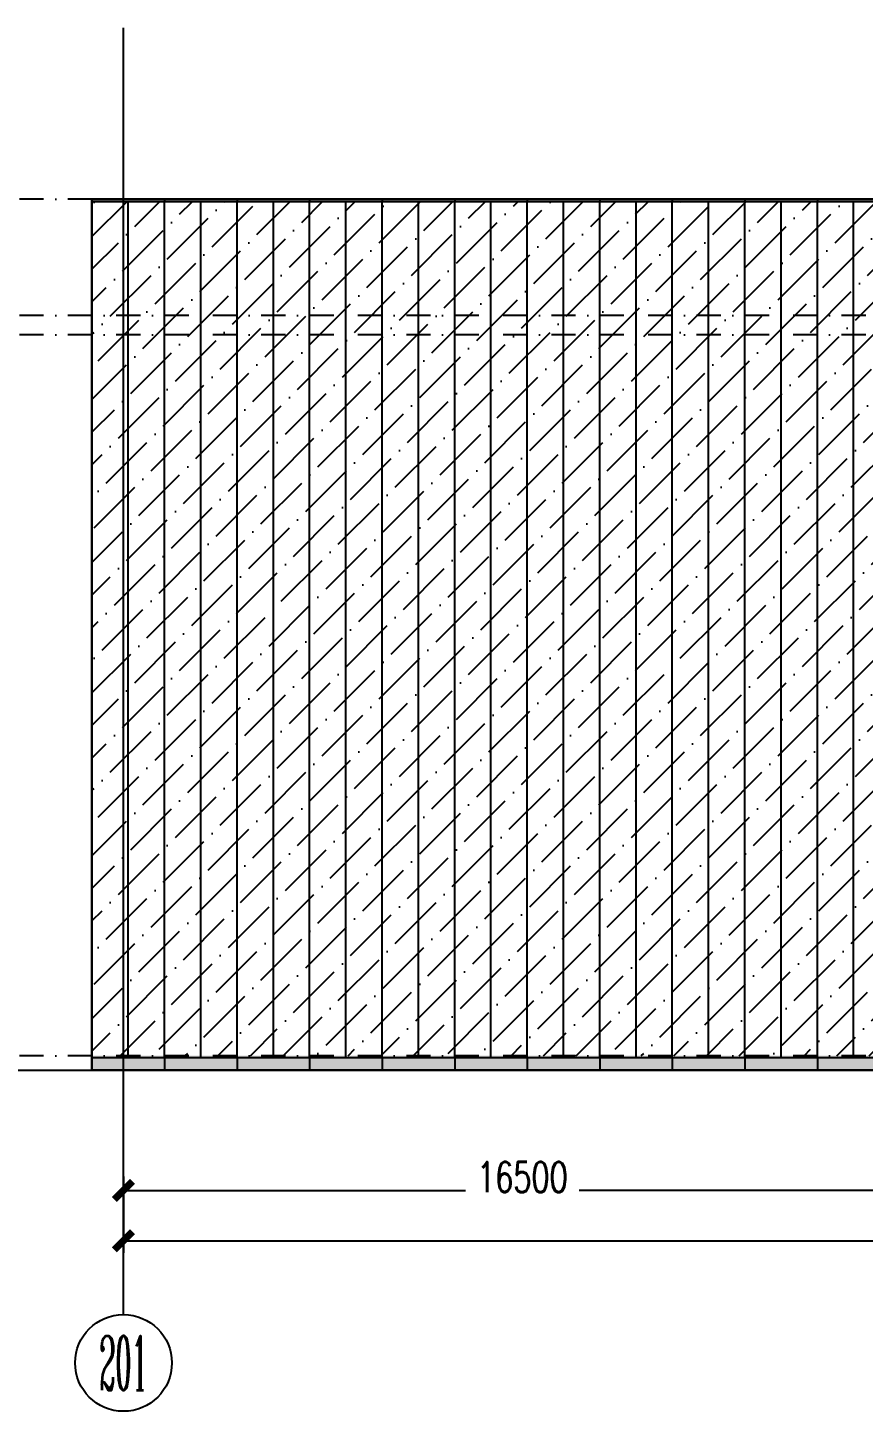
# Model space of a CAD drawing. Extents: x -2072575 to 87763, y 445513 to 805276.
# Drawn here: x -1275839 to -1258558, y 551370 to 579968 of the extents above; entities that cross this region are included whole.
import ezdxf
from ezdxf.enums import TextEntityAlignment as Align

# ---------------------------------------------------------------- set-up
doc = ezdxf.new("R2010")
doc.units = 0
doc.header["$LTSCALE"] = 1000
for name, pattern in [('CENTER', [2, 1.25, -0.25, 0.25, -0.25]), ('DASHDOT', [1, 0.5, -0.25, 0, -0.25]), ('DOT', [0.25, 0, -0.25]), ('DOTE', [2.42, 2, -0.2, 0.02, -0.2])]:
    doc.linetypes.add(name, pattern=pattern)
doc.layers.get('Defpoints').update_dxf_attribs({"color": 210})
for name, color, linetype in [('!ZN1-填充-8', 8, 'Continuous'), ('3符号', 3, 'Continuous'), ('3铝板幕墙', 3, 'Continuous'), ('A-AXIS-DOTE', 14, 'DOTE'), ('A-LIN-V', 9, 'Continuous'), ('A-云线', 50, 'Continuous'), ('AS-WALL', 40, 'Continuous'), ('DIM', 173, 'Continuous'), ('DOT', 8, 'DOT'), ('DOTE', 1, 'CENTER'), ('IE-填充-JYZS', 7, 'Continuous'), ('压型钢板', 23, 'Continuous')]:
    doc.layers.add(name, color=color, linetype=linetype)
doc.styles.add('_TCH_AXIS', font='COMPLEX', dxfattribs={"bigfont": 'GBCBIG'})
doc.styles.add('DHTEXT-1', font='romans.shx', dxfattribs={"width": 0.7, "bigfont": 'chinese.shx'})
doc.dimstyles.new('ZN250', dxfattribs={"dimscale": 250, "dimtxt": 2.5, "dimasz": 1.5, "dimexe": 1, "dimexo": 2, "dimgap": 0.9, "dimtad": 1, "dimdec": 0, "dimdsep": 46, "dimtxsty": 'DHTEXT-1', "dimblk": 'ARCHTICK', "dimcen": 2.5, "dimclrd": 173, "dimclre": 173, "dimclrt": 7, "dimazin": 2, "dimtfac": 1, "dimtdec": 0, "dimtix": 1, "dimtmove": 2, "dimatfit": 3, "dimfxl": 0, "dimarcsym": 0})

# ---------------------------------------------------------------- blocks, each defined once
blk = doc.blocks.new('_ArchTick')
at = {"color": 0, "linetype": 'ByBlock', "const_width": 0.4}
blk.add_lwpolyline([(-0.5, -0.5), (0.5, 0.5)], dxfattribs=at)
blk = doc.blocks.new('*D932')
at = {"layer": 'Defpoints', "color": 0, "ltscale": 2500, "transparency": 16777216}
for p in [(0, -1998), (82500, -1998), (82500, -3824)]:
    blk.add_point(p, dxfattribs=at)
at = {"layer": 'DIM', "color": 173, "linetype": 'ByBlock', "lineweight": -2, "ltscale": 2500, "transparency": 16777216}
for p, q in [((0, -2498), (0, -4074)), ((82500, -2498), (82500, -4074)), ((0, -3824), (40046, -3824)), ((82500, -3824), (42454, -3824))]:
    blk.add_line(p, q, dxfattribs=at)
at = {"layer": 'DIM', "color": 173, "lineweight": -2, "ltscale": 2500, "transparency": 16777216, "xscale": 375, "yscale": 375, "zscale": 375, "rotation": 180}
blk.add_blockref('_ArchTick', (0, -3824), dxfattribs=at)
at = {"layer": 'DIM', "color": 173, "lineweight": -2, "ltscale": 2500, "transparency": 16777216, "xscale": 375, "yscale": 375, "zscale": 375}
blk.add_blockref('_ArchTick', (82500, -3824), dxfattribs=at)
at = {"layer": 'DIM', "color": 7, "ltscale": 2500, "transparency": 16777216, "insert": (41250, -3549), "char_height": 625, "attachment_point": 5, "style": 'DHTEXT-1'}
blk.add_mtext('82500', dxfattribs=at)
blk = doc.blocks.new('*D934')
at = {"layer": 'Defpoints', "color": 0, "ltscale": 2500, "transparency": 16777216}
for p in [(0, -1998), (16500, -1998), (16500, -2784)]:
    blk.add_point(p, dxfattribs=at)
at = {"layer": 'DIM', "color": 173, "linetype": 'ByBlock', "lineweight": -2, "ltscale": 2500, "transparency": 16777216}
for p, q in [((0, -2498), (0, -3034)), ((16500, -2498), (16500, -3034)), ((0, -2784), (7077, -2784)), ((16500, -2784), (9423, -2784))]:
    blk.add_line(p, q, dxfattribs=at)
at = {"layer": 'DIM', "color": 173, "lineweight": -2, "ltscale": 2500, "transparency": 16777216, "xscale": 375, "yscale": 375, "zscale": 375, "rotation": 180}
blk.add_blockref('_ArchTick', (0, -2784), dxfattribs=at)
at = {"layer": 'DIM', "color": 173, "lineweight": -2, "ltscale": 2500, "transparency": 16777216, "xscale": 375, "yscale": 375, "zscale": 375}
blk.add_blockref('_ArchTick', (16500, -2784), dxfattribs=at)
at = {"layer": 'DIM', "color": 7, "ltscale": 2500, "transparency": 16777216, "insert": (8250, -2509), "char_height": 625, "attachment_point": 5, "style": 'DHTEXT-1'}
blk.add_mtext('16500', dxfattribs=at)
blk = doc.blocks.new('卓越-轴号')
blk.add_circle((0, 0), 4)
at = {"color": 0, "style": '_TCH_AXIS', "width": 1.041667, "flags": 8}
blk.add_attdef('A', text='', height=4.48, dxfattribs=at).set_placement((-2, -2.24), (2, -2.24), align=Align.FIT)
blk = doc.blocks.new('20250821133139')
at = {"layer": 'A-AXIS-DOTE', "ltscale": 2}
blk.add_line((0, -5350), (0, 21247.6), dxfattribs=at)
at = {"layer": 'DOT', "linetype": 'DASHDOT'}
for p, q in [((91359.1, 17700), (-8859.1, 17700)), ((91359.1, 15300), (-8859.1, 15300)), ((91359.1, 14900), (-8859.1, 14900)), ((91359.1, 0), (-8859.1, 0))]:
    blk.add_line(p, q, dxfattribs=at)
at = {"layer": 'DOTE', "ltscale": 250}
blk.add_line((0, -5350), (0, 21247.6), dxfattribs=at)
at = {"layer": '3符号', "color": 7}
ref = blk.add_blockref('卓越-轴号', (1.1, -6350), dxfattribs=dict(at, xscale=250, yscale=250, zscale=250))
ref.add_attrib('A', '201', dxfattribs={"layer": '0', "color": 0, "height": 1120, "style": '_TCH_AXIS', "width": 0.382653}).set_placement((-498.9, -6910), (501.1, -6910), align=Align.FIT)
at = {"layer": 'DIM', "ltscale": 2500}
for base, p2, picture, middle in [((82500, -3824.1), (82500, -1997.7), '*D932', (41250, -3549.1)), ((16500, -2784.1), (16500, -1997.7), '*D934', (8250, -2509.1))]:
    dim = blk.add_linear_dim(base=base, p1=(0, -1997.7), p2=p2, angle=360, dimstyle='ZN250', dxfattribs=at)
    dim.commit()
    dim.dimension.update_dxf_attribs({"geometry": picture, "text_midpoint": middle, "dimtype": 129})

msp = doc.modelspace()

# ---------------------------------------------------------------- hatches: boundary and pattern name
at = {"layer": '!ZN1-填充-8'}
h = msp.add_hatch(dxfattribs=at)
h.set_pattern_fill('ANSI36', color=256, scale=300, style=0)
h.set_pattern_definition([(45, (0, 0), (252.5697, 926.08891), [1190.625, -238.125, 0, -238.125])])
h.paths.add_polyline_path([(-1274508.4, 558720.4), (-1255708.4, 558720.4), (-1255708.4, 576370.4), (-1274508.4, 576370.4)])
h = msp.add_hatch(dxfattribs=at)
h.set_pattern_fill('DOTS', color=141, scale=100, style=0)
h.paths.add_polyline_path([(-1274508.4, 558720.4), (-1190708.4, 558720.4), (-1190708.4, 558420.4), (-1274508.4, 558420.4)])
at = {"layer": 'IE-填充-JYZS', "ltscale": 10}
h = msp.add_hatch(dxfattribs=at)
h.set_pattern_fill('DOTS', color=141, scale=10)
h.set_pattern_definition([(0, (-1274508.431, 576370.235), (7.9375, 15.875), [0, -15.875])])
h.paths.add_polyline_path([(-1274508.4, 576420.4), (-1190708.4, 576420.4), (-1190708.4, 576370.2), (-1274508.4, 576370.2)])

# ---------------------------------------------------------------- linework, layer by layer
at = {"layer": '3铝板幕墙', "ltscale": 2000}
for p, q in [((-1273008.4, 576420.4), (-1273008.4, 576370.2)), ((-1271508.4, 576420.4), (-1271508.4, 576370.2)), ((-1270008.4, 576420.4), (-1270008.4, 576370.2)), ((-1268508.4, 576420.4), (-1268508.4, 576370.2)), ((-1267008.4, 576420.4), (-1267008.4, 576370.2)), ((-1265508.4, 576420.4), (-1265508.4, 576370.2)), ((-1264008.4, 576420.4), (-1264008.4, 576370.2)), ((-1262508.4, 576420.4), (-1262508.4, 576370.2)), ((-1261008.4, 576420.4), (-1261008.4, 576370.2)), ((-1259508.4, 576420.4), (-1259508.4, 576370.2)), ((-1273008.4, 558682.2), (-1273008.4, 558420.4)), ((-1271508.4, 558682.2), (-1271508.4, 558420.4)), ((-1270008.4, 558682.2), (-1270008.4, 558420.4)), ((-1268508.4, 558682.2), (-1268508.4, 558420.4)), ((-1267008.4, 558682.2), (-1267008.4, 558420.4)), ((-1265508.4, 558682.2), (-1265508.4, 558420.4)), ((-1264008.4, 558682.2), (-1264008.4, 558420.4)), ((-1262508.4, 558682.2), (-1262508.4, 558420.4)), ((-1261008.4, 558682.2), (-1261008.4, 558420.4)), ((-1259508.4, 558682.2), (-1259508.4, 558420.4))]:
    msp.add_line(p, q, dxfattribs=at)
for points in [[(-1274508.4, 576420.4), (-1190708.4, 576420.4), (-1190708.4, 576370.2), (-1274508.4, 576370.2)], [(-1274508.4, 558682.2), (-1190708.4, 558682.2), (-1190708.4, 558420.4), (-1274508.4, 558420.4)]]:
    msp.add_lwpolyline(points, close=True, dxfattribs=at)
at = {"layer": 'A-LIN-V'}
for p, q in [((-1190708.4, 576420.4), (-1274508.4, 576420.4)), ((-1274508.4, 576420.4), (-1274508.4, 558420.4)), ((-1190708.4, 576370.4), (-1274508.4, 576370.4))]:
    msp.add_line(p, q, dxfattribs=at)
at = {"layer": 'AS-WALL'}
msp.add_line((-1282717.6, 558420.4), (-1182499.3, 558420.4), dxfattribs=at)
at = {"layer": '压型钢板', "ltscale": 10}
for p, q in [((-1274508.4, 558682.2), (-1274508.4, 576370.2)), ((-1273758.4, 558682.2), (-1273758.4, 576370.2)), ((-1273008.4, 558682.2), (-1273008.4, 576370.2)), ((-1272258.4, 558682.2), (-1272258.4, 576370.2)), ((-1271508.4, 558682.2), (-1271508.4, 576370.2)), ((-1270758.4, 558682.2), (-1270758.4, 576370.2)), ((-1270008.4, 558682.2), (-1270008.4, 576370.2)), ((-1269258.4, 558682.2), (-1269258.4, 576370.2)), ((-1268508.4, 558682.2), (-1268508.4, 576370.2)), ((-1267758.4, 558682.2), (-1267758.4, 576370.2)), ((-1267008.4, 558682.2), (-1267008.4, 576370.2)), ((-1266258.4, 558682.2), (-1266258.4, 576370.2)), ((-1265508.4, 558682.2), (-1265508.4, 576370.2)), ((-1264758.4, 558682.2), (-1264758.4, 576370.2)), ((-1264008.4, 558682.2), (-1264008.4, 576370.2)), ((-1263258.4, 558682.2), (-1263258.4, 576370.2)), ((-1262508.4, 558682.2), (-1262508.4, 576370.2)), ((-1261758.4, 558682.2), (-1261758.4, 576370.2)), ((-1261008.4, 558682.2), (-1261008.4, 576370.2)), ((-1260258.4, 558682.2), (-1260258.4, 576370.2)), ((-1259508.4, 558682.2), (-1259508.4, 576370.2)), ((-1258758.4, 558682.2), (-1258758.4, 576370.2))]:
    msp.add_line(p, q, dxfattribs=at)

# ---------------------------------------------------------------- block references
at = {"layer": 'A-云线', "ltscale": 10}
msp.add_blockref('20250821133139', (-1273858.4, 558720.4), dxfattribs=at)

doc.saveas('drawing.dxf')
